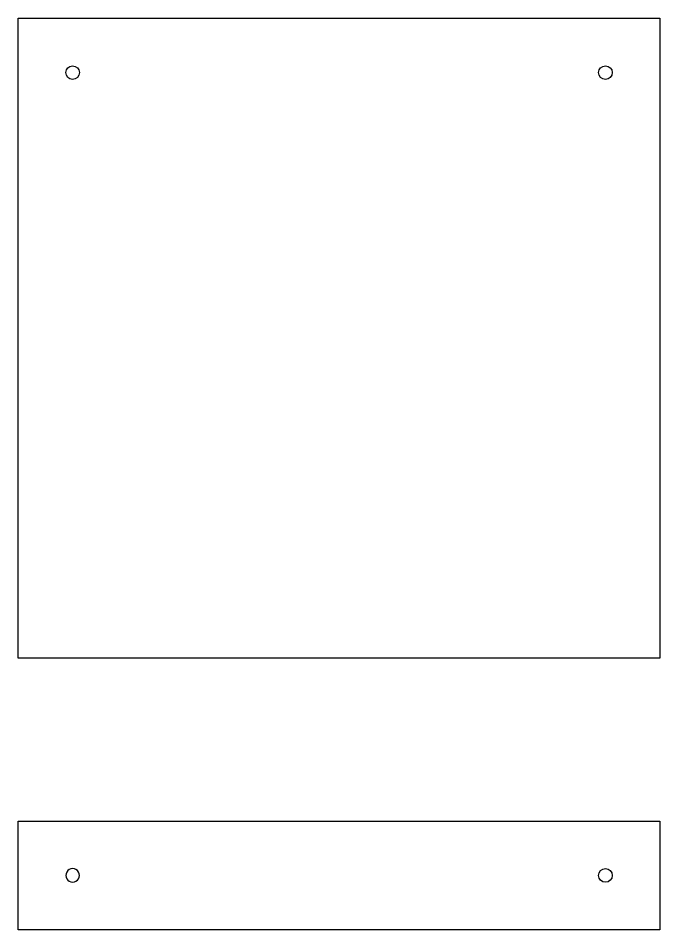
# Model space of a CAD drawing. Header units: millimetres. Extents: x -658 to 1307, y -81 to 472.
# Drawn here: x -389 to -271, y 262.1 to 429.8 of the extents above; entities that cross this region are included whole.
import ezdxf

# ---------------------------------------------------------------- set-up
doc = ezdxf.new("R2010")
doc.units = ezdxf.units.MM
doc.layers.get('0').update_dxf_attribs({"true_color": 0xffffff})

# ---------------------------------------------------------------- blocks, each defined once
blk = doc.blocks.new('Component_20')
for p, q in [((0, 0, 0), (0, 20, 0)), ((0, 20, 0), (118, 20, 0)), ((118, 20, 0), (118, 0)), ((118, 0), (0, 0, 0))]:
    blk.add_line(p, q)
blk.add_polyline3d([(10, 8.75, 0), (10.32, 8.79, 0), (10.62, 8.92, 0), (10.88, 9.12, 0), (11.08, 9.37, 0), (11.21, 9.68, 0), (11.25, 10, 0), (11.21, 10.32, 0), (11.08, 10.62, 0), (10.88, 10.88, 0), (10.62, 11.08, 0), (10.32, 11.21, 0), (10, 11.25, 0), (9.68, 11.21, 0), (9.37, 11.08, 0), (9.12, 10.88, 0), (8.92, 10.62, 0), (8.79, 10.32, 0), (8.75, 10, 0), (8.79, 9.68, 0), (8.92, 9.37, 0), (9.12, 9.12, 0), (9.37, 8.92, 0), (9.68, 8.79, 0), (10, 8.75, 0)], close=True)
at = {"extrusion": (1.29496e-07, -7.64029e-07, 1)}
blk.add_circle((108, 10, 0), 1.25, dxfattribs=at)
blk = doc.blocks.new('Component_21')
for p, q in [((0, 0, 0), (0, 117.7, 0)), ((0, 117.7, 0), (118, 117.7, 0)), ((118, 117.7, 0), (118, 0)), ((118, 0), (0, 0, 0))]:
    blk.add_line(p, q)
at = {"extrusion": (2.76995e-06, -2.77695e-06, 1)}
for centre in [(10, 107.7, 0), (108, 107.7, 0)]:
    blk.add_circle(centre, 1.25, dxfattribs=at)

msp = doc.modelspace()

# ---------------------------------------------------------------- block references
for name, p in [('Component_21', (-388.95, 312.05, 0)), ('Component_20', (-388.95, 262.07, 0))]:
    msp.add_blockref(name, p)

doc.saveas('drawing.dxf')
